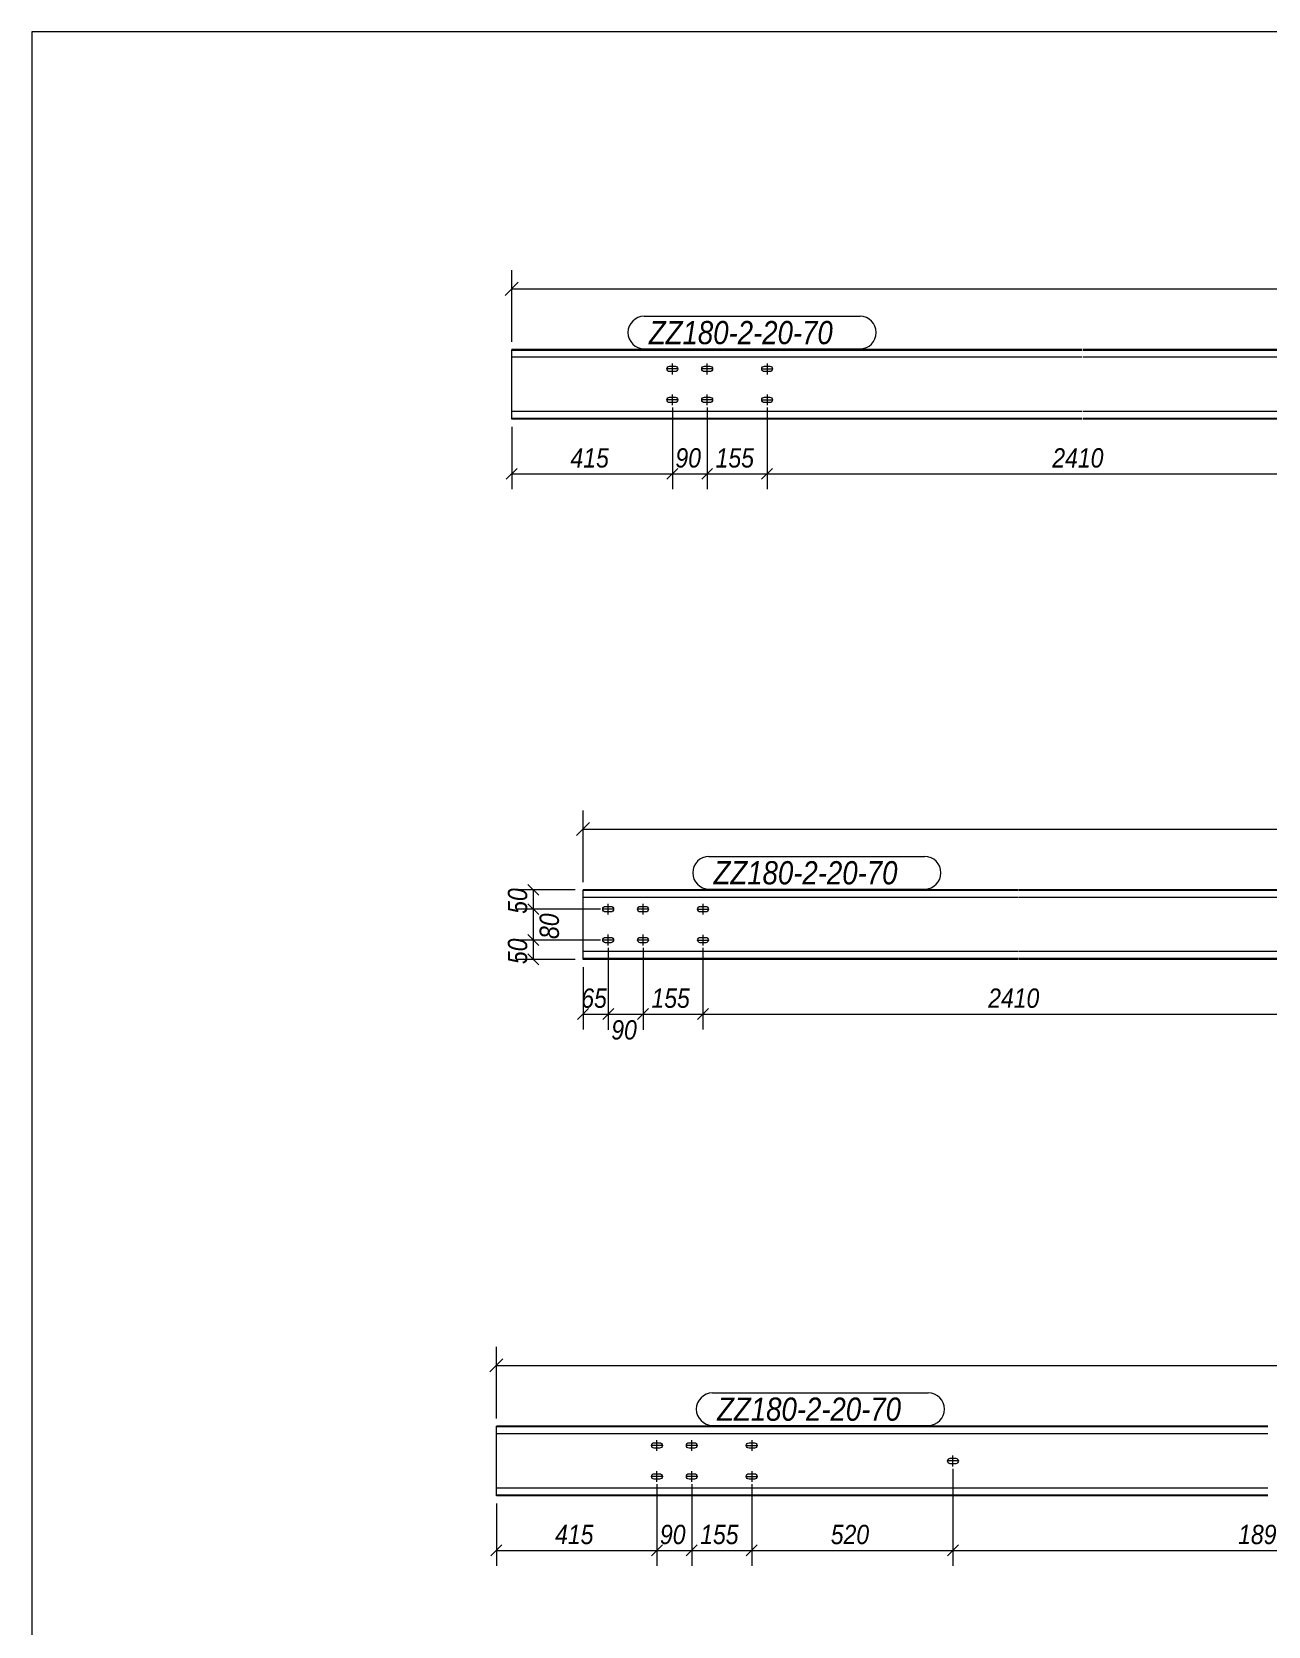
# Model space of a CAD drawing. Extents: x 857 to 4439, y -1249 to 4637.
# Drawn here: x 2057.8 to 2217.5, y 4431.1 to 4637.2 of the extents above; entities that cross this region are included whole.
import ezdxf

# ---------------------------------------------------------------- set-up
doc = ezdxf.new("R2010")
doc.units = 0
doc.header["$LTSCALE"] = 1000
doc.header["$MEASUREMENT"] = 0
doc.linetypes.add('XKITLINE00', pattern=[0])
doc.linetypes.add('XKITLINE02', pattern=[4, 2, -2])
for name, color, linetype, lineweight in [('Bolt', 7, 'Continuous', 0), ('DrawingSheet', 5, 'Continuous', 0), ('Part', 2, 'Continuous', 0), ('PartMark', 3, 'Continuous', 0), ('Z-DIMENSIONS', 1, 'Continuous', 0)]:
    doc.layers.add(name, color=color, linetype=linetype, lineweight=lineweight)
doc.styles.add('Arial Italic', font='ariali.ttf')

# ---------------------------------------------------------------- blocks, each defined once
blk = doc.blocks.new('屋面檩条B区矮跨一')
at = {"layer": 'Bolt', "color": 3, "linetype": 'XKITLINE00', "lineweight": 0}
for p, q in [((87.05, 371.43), (87.08, 371.56)), ((87.08, 371.3), (87.05, 371.43)), ((87.05, 371.43), (87.05, 371.43)), ((88.45, 371.43), (87.05, 371.43)), ((87.08, 371.56), (87.15, 371.68)), ((87.15, 371.18), (87.08, 371.3)), ((87.15, 371.68), (87.27, 371.75)), ((87.27, 371.11), (87.15, 371.18)), ((87.27, 371.75), (87.4, 371.78)), ((87.4, 371.08), (87.27, 371.11)), ((87.4, 371.78), (88.1, 371.78)), ((88.1, 371.08), (87.4, 371.08)), ((87.75, 370.73), (87.75, 372.13)), ((88.1, 371.78), (88.23, 371.75)), ((88.23, 371.11), (88.1, 371.08)), ((88.23, 371.75), (88.35, 371.68)), ((88.35, 371.18), (88.23, 371.11)), ((88.35, 371.68), (88.42, 371.56)), ((88.42, 371.3), (88.35, 371.18)), ((88.42, 371.56), (88.45, 371.43)), ((88.45, 371.43), (88.42, 371.3)), ((88.45, 371.43), (88.45, 371.43)), ((91.55, 371.43), (91.58, 371.56)), ((91.58, 371.3), (91.55, 371.43)), ((91.55, 371.43), (91.55, 371.43)), ((92.95, 371.43), (91.55, 371.43)), ((91.58, 371.56), (91.65, 371.68)), ((91.65, 371.18), (91.58, 371.3)), ((91.65, 371.68), (91.77, 371.75)), ((91.77, 371.11), (91.65, 371.18)), ((91.77, 371.75), (91.9, 371.78)), ((91.9, 371.08), (91.77, 371.11)), ((91.9, 371.78), (92.6, 371.78)), ((92.6, 371.08), (91.9, 371.08)), ((92.25, 370.73), (92.25, 372.13)), ((92.6, 371.78), (92.73, 371.75)), ((92.73, 371.11), (92.6, 371.08)), ((92.73, 371.75), (92.85, 371.68)), ((92.85, 371.18), (92.73, 371.11)), ((92.85, 371.68), (92.92, 371.56)), ((92.92, 371.3), (92.85, 371.18)), ((92.92, 371.56), (92.95, 371.43)), ((92.95, 371.43), (92.92, 371.3)), ((92.95, 371.43), (92.95, 371.43)), ((99.3, 371.43), (99.33, 371.56)), ((99.33, 371.29), (99.3, 371.43)), ((99.3, 371.43), (99.3, 371.43)), ((99.3, 371.43), (100.7, 371.43)), ((99.33, 371.56), (99.4, 371.68)), ((99.4, 371.18), (99.33, 371.29)), ((99.4, 371.68), (99.52, 371.75)), ((99.52, 371.1), (99.4, 371.18)), ((99.52, 371.75), (99.65, 371.78)), ((99.65, 371.08), (99.52, 371.1)), ((99.65, 371.78), (100.35, 371.78)), ((100.35, 371.08), (99.65, 371.08)), ((100, 372.13), (100, 370.73)), ((100.35, 371.78), (100.48, 371.75)), ((100.48, 371.1), (100.35, 371.08)), ((100.48, 371.75), (100.6, 371.68)), ((100.6, 371.18), (100.48, 371.1)), ((100.6, 371.68), (100.67, 371.56)), ((100.67, 371.29), (100.6, 371.18)), ((100.67, 371.56), (100.7, 371.43)), ((100.7, 371.43), (100.67, 371.29)), ((100.7, 371.43), (100.7, 371.43)), ((87.05, 367.43), (87.08, 367.56)), ((87.08, 367.3), (87.05, 367.43)), ((87.05, 367.43), (87.05, 367.43)), ((88.45, 367.43), (87.05, 367.43)), ((87.08, 367.56), (87.15, 367.68)), ((87.15, 367.18), (87.08, 367.3)), ((87.15, 367.68), (87.27, 367.75)), ((87.27, 367.11), (87.15, 367.18)), ((87.27, 367.75), (87.4, 367.78)), ((87.4, 367.08), (87.27, 367.11)), ((87.4, 367.78), (88.1, 367.78)), ((88.1, 367.08), (87.4, 367.08)), ((87.75, 366.73), (87.75, 368.13)), ((88.1, 367.78), (88.23, 367.75)), ((88.23, 367.11), (88.1, 367.08)), ((88.23, 367.75), (88.35, 367.68)), ((88.35, 367.18), (88.23, 367.11)), ((88.35, 367.68), (88.42, 367.56)), ((88.42, 367.3), (88.35, 367.18)), ((88.42, 367.56), (88.45, 367.43)), ((88.45, 367.43), (88.42, 367.3)), ((88.45, 367.43), (88.45, 367.43)), ((91.55, 367.43), (91.58, 367.56)), ((91.58, 367.3), (91.55, 367.43)), ((91.55, 367.43), (91.55, 367.43)), ((92.95, 367.43), (91.55, 367.43)), ((91.58, 367.56), (91.65, 367.68)), ((91.65, 367.18), (91.58, 367.3)), ((91.65, 367.68), (91.77, 367.75)), ((91.77, 367.11), (91.65, 367.18)), ((91.77, 367.75), (91.9, 367.78)), ((91.9, 367.08), (91.77, 367.11)), ((91.9, 367.78), (92.6, 367.78)), ((92.6, 367.08), (91.9, 367.08)), ((92.25, 366.73), (92.25, 368.13)), ((92.6, 367.78), (92.73, 367.75)), ((92.73, 367.11), (92.6, 367.08)), ((92.73, 367.75), (92.85, 367.68)), ((92.85, 367.18), (92.73, 367.11)), ((92.85, 367.68), (92.92, 367.56)), ((92.92, 367.3), (92.85, 367.18)), ((92.92, 367.56), (92.95, 367.43)), ((92.95, 367.43), (92.92, 367.3)), ((92.95, 367.43), (92.95, 367.43)), ((99.3, 367.43), (99.33, 367.56)), ((99.33, 367.29), (99.3, 367.43)), ((99.3, 367.43), (99.3, 367.43)), ((99.3, 367.43), (100.7, 367.43)), ((99.33, 367.56), (99.4, 367.68)), ((99.4, 367.18), (99.33, 367.29)), ((99.4, 367.68), (99.52, 367.75)), ((99.52, 367.1), (99.4, 367.18)), ((99.52, 367.75), (99.65, 367.78)), ((99.65, 367.08), (99.52, 367.1)), ((99.65, 367.78), (100.35, 367.78)), ((100.35, 367.08), (99.65, 367.08)), ((100, 368.13), (100, 366.73)), ((100.35, 367.78), (100.48, 367.75)), ((100.48, 367.1), (100.35, 367.08)), ((100.48, 367.75), (100.6, 367.68)), ((100.6, 367.18), (100.48, 367.1)), ((100.6, 367.68), (100.67, 367.56)), ((100.67, 367.29), (100.6, 367.18)), ((100.67, 367.56), (100.7, 367.43)), ((100.7, 367.43), (100.67, 367.29)), ((100.7, 367.43), (100.7, 367.43)), ((78.76, 301.6), (78.79, 301.73)), ((78.79, 301.46), (78.76, 301.6)), ((78.76, 301.6), (78.76, 301.6)), ((80.16, 301.6), (78.76, 301.6)), ((78.79, 301.73), (78.86, 301.84)), ((78.86, 301.35), (78.79, 301.46)), ((78.86, 301.84), (78.98, 301.92)), ((78.98, 301.27), (78.86, 301.35)), ((78.98, 301.92), (79.11, 301.95)), ((79.11, 301.25), (78.98, 301.27)), ((79.11, 301.95), (79.81, 301.95)), ((79.81, 301.25), (79.11, 301.25)), ((79.46, 300.9), (79.46, 302.3)), ((79.81, 301.95), (79.94, 301.92)), ((79.94, 301.27), (79.81, 301.25)), ((79.94, 301.92), (80.06, 301.84)), ((80.06, 301.35), (79.94, 301.27)), ((80.06, 301.84), (80.13, 301.73)), ((80.13, 301.46), (80.06, 301.35)), ((80.13, 301.73), (80.16, 301.6)), ((80.16, 301.6), (80.13, 301.46)), ((80.16, 301.6), (80.16, 301.6)), ((83.26, 301.6), (83.29, 301.73)), ((83.29, 301.46), (83.26, 301.6)), ((83.26, 301.6), (83.26, 301.6)), ((84.66, 301.6), (83.26, 301.6)), ((83.29, 301.73), (83.36, 301.84)), ((83.36, 301.35), (83.29, 301.46)), ((83.36, 301.84), (83.48, 301.92)), ((83.48, 301.27), (83.36, 301.35)), ((83.48, 301.92), (83.61, 301.95)), ((83.61, 301.25), (83.48, 301.27)), ((83.61, 301.95), (84.31, 301.95)), ((84.31, 301.25), (83.61, 301.25)), ((83.96, 300.9), (83.96, 302.3)), ((84.31, 301.95), (84.44, 301.92)), ((84.44, 301.27), (84.31, 301.25)), ((84.44, 301.92), (84.56, 301.84)), ((84.56, 301.35), (84.44, 301.27)), ((84.56, 301.84), (84.63, 301.73)), ((84.63, 301.46), (84.56, 301.35)), ((84.63, 301.73), (84.66, 301.6)), ((84.66, 301.6), (84.63, 301.46)), ((84.66, 301.6), (84.66, 301.6)), ((91.01, 301.59), (91.04, 301.73)), ((91.04, 301.46), (91.01, 301.59)), ((91.01, 301.59), (91.01, 301.59)), ((91.01, 301.59), (92.41, 301.59)), ((91.04, 301.73), (91.11, 301.84)), ((91.11, 301.35), (91.04, 301.46)), ((91.11, 301.84), (91.23, 301.92)), ((91.23, 301.27), (91.11, 301.35)), ((91.23, 301.92), (91.36, 301.94)), ((91.36, 301.24), (91.23, 301.27)), ((91.36, 301.94), (92.06, 301.94)), ((92.06, 301.24), (91.36, 301.24)), ((91.71, 302.29), (91.71, 300.89)), ((92.06, 301.94), (92.19, 301.92)), ((92.19, 301.27), (92.06, 301.24)), ((92.19, 301.92), (92.31, 301.84)), ((92.31, 301.35), (92.19, 301.27)), ((92.31, 301.84), (92.38, 301.73)), ((92.38, 301.46), (92.31, 301.35)), ((92.38, 301.73), (92.41, 301.59)), ((92.41, 301.59), (92.38, 301.46)), ((92.41, 301.59), (92.41, 301.59)), ((78.76, 297.6), (78.79, 297.73)), ((78.79, 297.46), (78.76, 297.6)), ((78.76, 297.6), (78.76, 297.6)), ((80.16, 297.6), (78.76, 297.6)), ((78.79, 297.73), (78.86, 297.84)), ((78.86, 297.35), (78.79, 297.46)), ((78.86, 297.84), (78.98, 297.92)), ((78.98, 297.27), (78.86, 297.35)), ((78.98, 297.92), (79.11, 297.95)), ((79.11, 297.25), (78.98, 297.27)), ((79.11, 297.95), (79.81, 297.95)), ((79.81, 297.25), (79.11, 297.25)), ((79.46, 296.9), (79.46, 298.3)), ((79.81, 297.95), (79.94, 297.92)), ((79.94, 297.27), (79.81, 297.25)), ((79.94, 297.92), (80.06, 297.84)), ((80.06, 297.35), (79.94, 297.27)), ((80.06, 297.84), (80.13, 297.73)), ((80.13, 297.46), (80.06, 297.35)), ((80.13, 297.73), (80.16, 297.6)), ((80.16, 297.6), (80.13, 297.46)), ((80.16, 297.6), (80.16, 297.6)), ((83.26, 297.6), (83.29, 297.73)), ((83.29, 297.46), (83.26, 297.6)), ((83.26, 297.6), (83.26, 297.6)), ((84.66, 297.6), (83.26, 297.6)), ((83.29, 297.73), (83.36, 297.84)), ((83.36, 297.35), (83.29, 297.46)), ((83.36, 297.84), (83.48, 297.92)), ((83.48, 297.27), (83.36, 297.35)), ((83.48, 297.92), (83.61, 297.95)), ((83.61, 297.25), (83.48, 297.27)), ((83.61, 297.95), (84.31, 297.95)), ((84.31, 297.25), (83.61, 297.25)), ((83.96, 296.9), (83.96, 298.3)), ((84.31, 297.95), (84.44, 297.92)), ((84.44, 297.27), (84.31, 297.25)), ((84.44, 297.92), (84.56, 297.84)), ((84.56, 297.35), (84.44, 297.27)), ((84.56, 297.84), (84.63, 297.73)), ((84.63, 297.46), (84.56, 297.35)), ((84.63, 297.73), (84.66, 297.6)), ((84.66, 297.6), (84.63, 297.46)), ((84.66, 297.6), (84.66, 297.6)), ((91.01, 297.59), (91.04, 297.73)), ((91.04, 297.46), (91.01, 297.59)), ((91.01, 297.59), (91.01, 297.59)), ((91.01, 297.59), (92.41, 297.59)), ((91.04, 297.73), (91.11, 297.84)), ((91.11, 297.35), (91.04, 297.46)), ((91.11, 297.84), (91.23, 297.92)), ((91.23, 297.27), (91.11, 297.35)), ((91.23, 297.92), (91.36, 297.94)), ((91.36, 297.24), (91.23, 297.27)), ((91.36, 297.94), (92.06, 297.94)), ((92.06, 297.24), (91.36, 297.24)), ((91.71, 298.29), (91.71, 296.89)), ((92.06, 297.94), (92.19, 297.92)), ((92.19, 297.27), (92.06, 297.24)), ((92.19, 297.92), (92.31, 297.84)), ((92.31, 297.35), (92.19, 297.27)), ((92.31, 297.84), (92.38, 297.73)), ((92.38, 297.46), (92.31, 297.35)), ((92.38, 297.73), (92.41, 297.59)), ((92.41, 297.59), (92.38, 297.46)), ((92.41, 297.59), (92.41, 297.59)), ((85.76, 231.56), (85.76, 232.96)), ((90.26, 231.56), (90.26, 232.96)), ((98.01, 232.96), (98.01, 231.56)), ((85.06, 232.26), (85.08, 232.4)), ((85.08, 232.13), (85.06, 232.26)), ((85.06, 232.26), (85.06, 232.26)), ((86.46, 232.26), (85.06, 232.26)), ((85.08, 232.4), (85.16, 232.51)), ((85.16, 232.01), (85.08, 232.13)), ((85.16, 232.51), (85.27, 232.59)), ((85.27, 231.94), (85.16, 232.01)), ((85.27, 232.59), (85.41, 232.61)), ((85.41, 231.91), (85.27, 231.94)), ((85.41, 232.61), (86.11, 232.61)), ((86.11, 231.91), (85.41, 231.91)), ((86.11, 232.61), (86.24, 232.59)), ((86.24, 231.94), (86.11, 231.91)), ((86.24, 232.59), (86.35, 232.51)), ((86.35, 232.01), (86.24, 231.94)), ((86.35, 232.51), (86.43, 232.4)), ((86.43, 232.13), (86.35, 232.01)), ((86.43, 232.4), (86.46, 232.26)), ((86.46, 232.26), (86.43, 232.13)), ((86.46, 232.26), (86.46, 232.26)), ((89.56, 232.26), (89.58, 232.4)), ((89.58, 232.13), (89.56, 232.26)), ((89.56, 232.26), (89.56, 232.26)), ((90.96, 232.26), (89.56, 232.26)), ((89.58, 232.4), (89.66, 232.51)), ((89.66, 232.01), (89.58, 232.13)), ((89.66, 232.51), (89.77, 232.59)), ((89.77, 231.94), (89.66, 232.01)), ((89.77, 232.59), (89.91, 232.61)), ((89.91, 231.91), (89.77, 231.94)), ((89.91, 232.61), (90.61, 232.61)), ((90.61, 231.91), (89.91, 231.91)), ((90.61, 232.61), (90.74, 232.59)), ((90.74, 231.94), (90.61, 231.91)), ((90.74, 232.59), (90.85, 232.51)), ((90.85, 232.01), (90.74, 231.94)), ((90.85, 232.51), (90.93, 232.4)), ((90.93, 232.13), (90.85, 232.01)), ((90.93, 232.4), (90.96, 232.26)), ((90.96, 232.26), (90.93, 232.13)), ((90.96, 232.26), (90.96, 232.26)), ((97.31, 232.26), (97.33, 232.39)), ((97.33, 232.13), (97.31, 232.26)), ((97.31, 232.26), (97.31, 232.26)), ((97.31, 232.26), (98.71, 232.26)), ((97.33, 232.39), (97.41, 232.51)), ((97.41, 232.01), (97.33, 232.13)), ((97.41, 232.51), (97.52, 232.58)), ((97.52, 231.94), (97.41, 232.01)), ((97.52, 232.58), (97.66, 232.61)), ((97.66, 231.91), (97.52, 231.94)), ((97.66, 232.61), (98.36, 232.61)), ((98.36, 231.91), (97.66, 231.91)), ((98.36, 232.61), (98.49, 232.58)), ((98.49, 231.94), (98.36, 231.91)), ((98.49, 232.58), (98.6, 232.51)), ((98.6, 232.01), (98.49, 231.94)), ((98.6, 232.51), (98.68, 232.39)), ((98.68, 232.13), (98.6, 232.01)), ((98.68, 232.39), (98.71, 232.26)), ((98.71, 232.26), (98.68, 232.13)), ((98.71, 232.26), (98.71, 232.26)), ((124.01, 229.56), (124.01, 230.96)), ((85.76, 227.56), (85.76, 228.96)), ((90.26, 227.56), (90.26, 228.96)), ((98.01, 228.96), (98.01, 227.56)), ((123.31, 230.26), (123.33, 230.4)), ((123.33, 230.13), (123.31, 230.26)), ((123.31, 230.26), (123.31, 230.26)), ((124.71, 230.26), (123.31, 230.26)), ((123.33, 230.4), (123.41, 230.51)), ((123.41, 230.01), (123.33, 230.13)), ((123.41, 230.51), (123.52, 230.58)), ((123.52, 229.94), (123.41, 230.01)), ((123.52, 230.58), (123.66, 230.61)), ((123.66, 229.91), (123.52, 229.94)), ((123.66, 230.61), (124.36, 230.61)), ((124.36, 229.91), (123.66, 229.91)), ((124.36, 230.61), (124.49, 230.58)), ((124.49, 229.94), (124.36, 229.91)), ((124.49, 230.58), (124.6, 230.51)), ((124.6, 230.01), (124.49, 229.94)), ((124.6, 230.51), (124.68, 230.4)), ((124.68, 230.13), (124.6, 230.01)), ((124.68, 230.4), (124.71, 230.26)), ((124.71, 230.26), (124.68, 230.13)), ((124.71, 230.26), (124.71, 230.26)), ((85.06, 228.26), (85.08, 228.4)), ((85.08, 228.13), (85.06, 228.26)), ((85.06, 228.26), (85.06, 228.26)), ((86.46, 228.26), (85.06, 228.26)), ((85.08, 228.4), (85.16, 228.51)), ((85.16, 228.01), (85.08, 228.13)), ((85.16, 228.51), (85.27, 228.59)), ((85.27, 227.94), (85.16, 228.01)), ((85.27, 228.59), (85.41, 228.61)), ((85.41, 227.91), (85.27, 227.94)), ((85.41, 228.61), (86.11, 228.61)), ((86.11, 227.91), (85.41, 227.91)), ((86.11, 228.61), (86.24, 228.59)), ((86.24, 227.94), (86.11, 227.91)), ((86.24, 228.59), (86.35, 228.51)), ((86.35, 228.01), (86.24, 227.94)), ((86.35, 228.51), (86.43, 228.4)), ((86.43, 228.13), (86.35, 228.01)), ((86.43, 228.4), (86.46, 228.26)), ((86.46, 228.26), (86.43, 228.13)), ((86.46, 228.26), (86.46, 228.26)), ((89.56, 228.26), (89.58, 228.4)), ((89.58, 228.13), (89.56, 228.26)), ((89.56, 228.26), (89.56, 228.26)), ((90.96, 228.26), (89.56, 228.26)), ((89.58, 228.4), (89.66, 228.51)), ((89.66, 228.01), (89.58, 228.13)), ((89.66, 228.51), (89.77, 228.59)), ((89.77, 227.94), (89.66, 228.01)), ((89.77, 228.59), (89.91, 228.61)), ((89.91, 227.91), (89.77, 227.94)), ((89.91, 228.61), (90.61, 228.61)), ((90.61, 227.91), (89.91, 227.91)), ((90.61, 228.61), (90.74, 228.59)), ((90.74, 227.94), (90.61, 227.91)), ((90.74, 228.59), (90.85, 228.51)), ((90.85, 228.01), (90.74, 227.94)), ((90.85, 228.51), (90.93, 228.4)), ((90.93, 228.13), (90.85, 228.01)), ((90.93, 228.4), (90.96, 228.26)), ((90.96, 228.26), (90.93, 228.13)), ((90.96, 228.26), (90.96, 228.26)), ((97.31, 228.26), (97.33, 228.39)), ((97.33, 228.13), (97.31, 228.26)), ((97.31, 228.26), (97.31, 228.26)), ((97.31, 228.26), (98.71, 228.26)), ((97.33, 228.39), (97.41, 228.51)), ((97.41, 228.01), (97.33, 228.13)), ((97.41, 228.51), (97.52, 228.58)), ((97.52, 227.94), (97.41, 228.01)), ((97.52, 228.58), (97.66, 228.61)), ((97.66, 227.91), (97.52, 227.94)), ((97.66, 228.61), (98.36, 228.61)), ((98.36, 227.91), (97.66, 227.91)), ((98.36, 228.61), (98.49, 228.58)), ((98.49, 227.94), (98.36, 227.91)), ((98.49, 228.58), (98.6, 228.51)), ((98.6, 228.01), (98.49, 227.94)), ((98.6, 228.51), (98.68, 228.39)), ((98.68, 228.13), (98.6, 228.01)), ((98.68, 228.39), (98.71, 228.26)), ((98.71, 228.26), (98.68, 228.13)), ((98.71, 228.26), (98.71, 228.26))]:
    blk.add_line(p, q, dxfattribs=at)
at = {"layer": 'DrawingSheet', "color": 5, "linetype": 'XKITLINE00', "lineweight": 0}
for p, q in [((589, 415), (5, 415)), ((5, 415), (5, 5))]:
    blk.add_line(p, q, dxfattribs=at)
at = {"layer": 'Part', "color": 2, "linetype": 'XKITLINE00', "lineweight": 0}
for p, q in [((140.67, 373.93), (67, 373.93)), ((67, 364.93), (67, 373.93)), ((230.47, 373.93), (140.77, 373.93)), ((140.67, 365.93), (67, 365.93)), ((140.67, 364.93), (67, 364.93)), ((230.47, 365.93), (140.77, 365.93)), ((230.47, 364.93), (140.77, 364.93)), ((132.38, 304.1), (76.21, 304.1)), ((76.21, 295.1), (76.21, 304.1)), ((222.18, 304.1), (132.48, 304.1)), ((132.38, 296.1), (76.21, 296.1)), ((132.38, 295.1), (76.21, 295.1)), ((222.18, 296.1), (132.48, 296.1)), ((222.18, 295.1), (132.48, 295.1)), ((164.68, 234.76), (65.01, 234.76)), ((65.01, 225.76), (65.01, 234.76)), ((164.68, 226.76), (65.01, 226.76)), ((164.68, 225.76), (65.01, 225.76))]:
    blk.add_line(p, q, dxfattribs=at)
at = {"layer": 'Part', "color": 7, "linetype": 'XKITLINE02', "lineweight": 0}
for p, q in [((140.67, 373.83), (67, 373.83)), ((230.47, 373.83), (140.77, 373.83)), ((140.67, 372.93), (67, 372.93)), ((230.47, 372.93), (140.77, 372.93)), ((140.67, 365.03), (67, 365.03)), ((230.47, 365.03), (140.77, 365.03)), ((132.38, 304), (76.21, 304)), ((132.38, 303.1), (76.21, 303.1)), ((222.18, 304), (132.48, 304)), ((222.18, 303.1), (132.48, 303.1)), ((132.38, 295.2), (76.21, 295.2)), ((222.18, 295.2), (132.48, 295.2)), ((164.68, 234.66), (65.01, 234.66)), ((164.68, 233.76), (65.01, 233.76)), ((164.68, 225.86), (65.01, 225.86))]:
    blk.add_line(p, q, dxfattribs=at)
at = {"layer": 'PartMark', "color": 1, "linetype": 'XKITLINE00', "lineweight": 0}
for p, q in [((84.12, 378.23), (112, 378.23)), ((84.12, 374.03), (112, 374.03)), ((92.48, 308.4), (120.36, 308.4)), ((92.48, 304.2), (120.36, 304.2)), ((92.94, 239.06), (120.82, 239.06)), ((92.94, 234.86), (120.82, 234.86))]:
    blk.add_line(p, q, dxfattribs=at)
for centre, start, end in [((84.12, 376.13), 90, 270), ((112, 376.13), 270, 90), ((92.48, 306.3), 90, 270), ((120.36, 306.3), 270, 90), ((92.94, 236.96), 90, 270), ((120.82, 236.96), 270, 90)]:
    blk.add_arc(centre, 2.1, start, end, dxfattribs=at)
at = {"layer": 'Z-DIMENSIONS', "color": 4, "linetype": 'XKITLINE00', "lineweight": 0}
for p, q in [((67, 374.93), (67, 384.18)), ((67.85, 382.63), (66.15, 380.94)), ((67, 381.78), (286.77, 381.78)), ((87.75, 366.43), (87.75, 355.88)), ((87.75, 366.43), (87.75, 355.88)), ((92.25, 366.43), (92.25, 355.88)), ((92.25, 366.43), (92.25, 355.88)), ((100, 366.43), (100, 355.88)), ((100, 366.43), (100, 355.88)), ((67, 363.93), (67, 355.88)), ((67.71, 358.58), (66.29, 357.17)), ((67, 357.88), (87.75, 357.88)), ((88.46, 358.58), (87.04, 357.17)), ((88.46, 358.58), (87.04, 357.17)), ((87.75, 357.88), (92.25, 357.88)), ((92.96, 358.58), (91.54, 357.17)), ((92.96, 358.58), (91.54, 357.17)), ((92.25, 357.88), (100, 357.88)), ((100.71, 358.58), (99.29, 357.17)), ((100.71, 358.58), (99.29, 357.17)), ((100, 357.88), (181.12, 357.88)), ((76.21, 305.1), (76.21, 314.35)), ((77.06, 312.8), (75.36, 311.1)), ((76.21, 311.95), (295.98, 311.95)), ((75.21, 304.1), (67.75, 304.1)), ((69.1, 304.8), (70.51, 303.39)), ((69.8, 301.6), (69.8, 304.1)), ((78.46, 301.6), (67.75, 301.6)), ((78.46, 301.6), (67.8, 301.6)), ((69.1, 302.3), (70.51, 300.89)), ((69.1, 302.3), (70.51, 300.89)), ((69.8, 297.6), (69.8, 301.6)), ((78.46, 297.6), (67.75, 297.6)), ((78.46, 297.6), (67.8, 297.6)), ((69.1, 298.3), (70.51, 296.89)), ((69.1, 298.3), (70.51, 296.89)), ((69.8, 295.1), (69.8, 297.6)), ((75.21, 295.1), (67.75, 295.1)), ((69.1, 295.8), (70.51, 294.39)), ((79.46, 296.6), (79.46, 286.04)), ((79.46, 296.6), (79.46, 285.99)), ((83.96, 296.6), (83.96, 285.99)), ((83.96, 296.6), (83.96, 286.04)), ((91.71, 296.6), (91.71, 286.04)), ((91.71, 296.6), (91.71, 286.04)), ((76.21, 294.1), (76.21, 286.04)), ((76.92, 288.75), (75.5, 287.34)), ((80.17, 288.75), (78.75, 287.34)), ((80.17, 288.75), (78.75, 287.34)), ((84.67, 288.75), (83.25, 287.34)), ((84.67, 288.75), (83.25, 287.34)), ((92.42, 288.75), (91, 287.34)), ((92.42, 288.75), (91, 287.34)), ((76.21, 288.04), (79.46, 288.04)), ((79.46, 288.04), (83.96, 288.04)), ((83.96, 288.04), (91.71, 288.04)), ((91.71, 288.04), (172.83, 288.04)), ((65.85, 243.46), (64.16, 241.77)), ((65.01, 235.76), (65.01, 245.02)), ((65.01, 242.62), (361.28, 242.62)), ((124.01, 229.26), (124.01, 216.71)), ((124.01, 229.26), (124.01, 216.71)), ((85.76, 227.26), (85.76, 216.71)), ((85.76, 227.26), (85.76, 216.71)), ((90.26, 227.26), (90.26, 216.71)), ((90.26, 227.26), (90.26, 216.71)), ((98.01, 227.26), (98.01, 216.71)), ((98.01, 227.26), (98.01, 216.71)), ((65.01, 224.76), (65.01, 216.71)), ((65.71, 219.42), (64.3, 218)), ((65.01, 218.71), (85.76, 218.71)), ((86.46, 219.42), (85.05, 218)), ((86.46, 219.42), (85.05, 218)), ((85.76, 218.71), (90.26, 218.71)), ((90.96, 219.42), (89.55, 218)), ((90.96, 219.42), (89.55, 218)), ((90.26, 218.71), (98.01, 218.71)), ((98.71, 219.42), (97.3, 218)), ((98.71, 219.42), (97.3, 218)), ((98.01, 218.71), (124.01, 218.71)), ((124.71, 219.42), (123.3, 218)), ((124.71, 219.42), (123.3, 218)), ((124.01, 218.71), (205.13, 218.71))]:
    blk.add_line(p, q, dxfattribs=at)
at = {"layer": 'Z-DIMENSIONS', "color": 3}
for p in [(67, 381.78), (67, 357.88), (87.75, 357.88), (87.75, 357.88), (92.25, 357.88), (92.25, 357.88), (100, 357.88), (100, 357.88), (76.21, 311.95), (69.8, 304.1), (69.8, 301.6), (69.8, 301.6), (69.8, 297.6), (69.8, 297.6), (69.8, 295.1), (76.21, 288.04), (79.46, 288.04), (79.46, 288.04), (83.96, 288.04), (83.96, 288.04), (91.71, 288.04), (91.71, 288.04), (65.01, 242.62), (65.01, 218.71), (85.76, 218.71), (85.76, 218.71), (90.26, 218.71), (90.26, 218.71), (98.01, 218.71), (98.01, 218.71), (124.01, 218.71), (124.01, 218.71)]:
    blk.add_point(p, dxfattribs=at)
at = {"layer": 'PartMark', "color": 7, "style": 'Arial Italic', "width": 0.85}
for p in [(84.72, 374.63), (93.08, 304.8), (93.54, 235.46)]:
    blk.add_text('ZZ180-2-20-70', height=3, dxfattribs=at).set_placement(p)
at = {"layer": 'Z-DIMENSIONS', "color": 3, "style": 'Arial Italic', "width": 0.85}
for s, p in [('415', (74.59, 358.68)), ('90', (88.15, 358.68)), ('155', (93.34, 358.68)), ('2410', (136.85, 358.68)), ('65', (75.98, 288.84)), ('155', (85.05, 288.84)), ('2410', (128.56, 288.84)), ('90', (79.86, 284.74)), ('415', (72.6, 219.51)), ('90', (86.15, 219.51)), ('155', (91.35, 219.51)), ('520', (108.22, 219.51)), ('1890', (160.86, 219.51))]:
    blk.add_text(s, height=2.5, dxfattribs=at).set_placement(p)
for s, p in [('50', (69, 300.99)), ('80', (73.1, 297.74)), ('50', (69, 294.49))]:
    blk.add_text(s, height=2.5, rotation=90.0002, dxfattribs=at).set_placement(p)

msp = doc.modelspace()

# ---------------------------------------------------------------- block references
msp.add_blockref('屋面檩条B区矮跨一', (2052.82, 4222.21))

doc.saveas('drawing.dxf')
